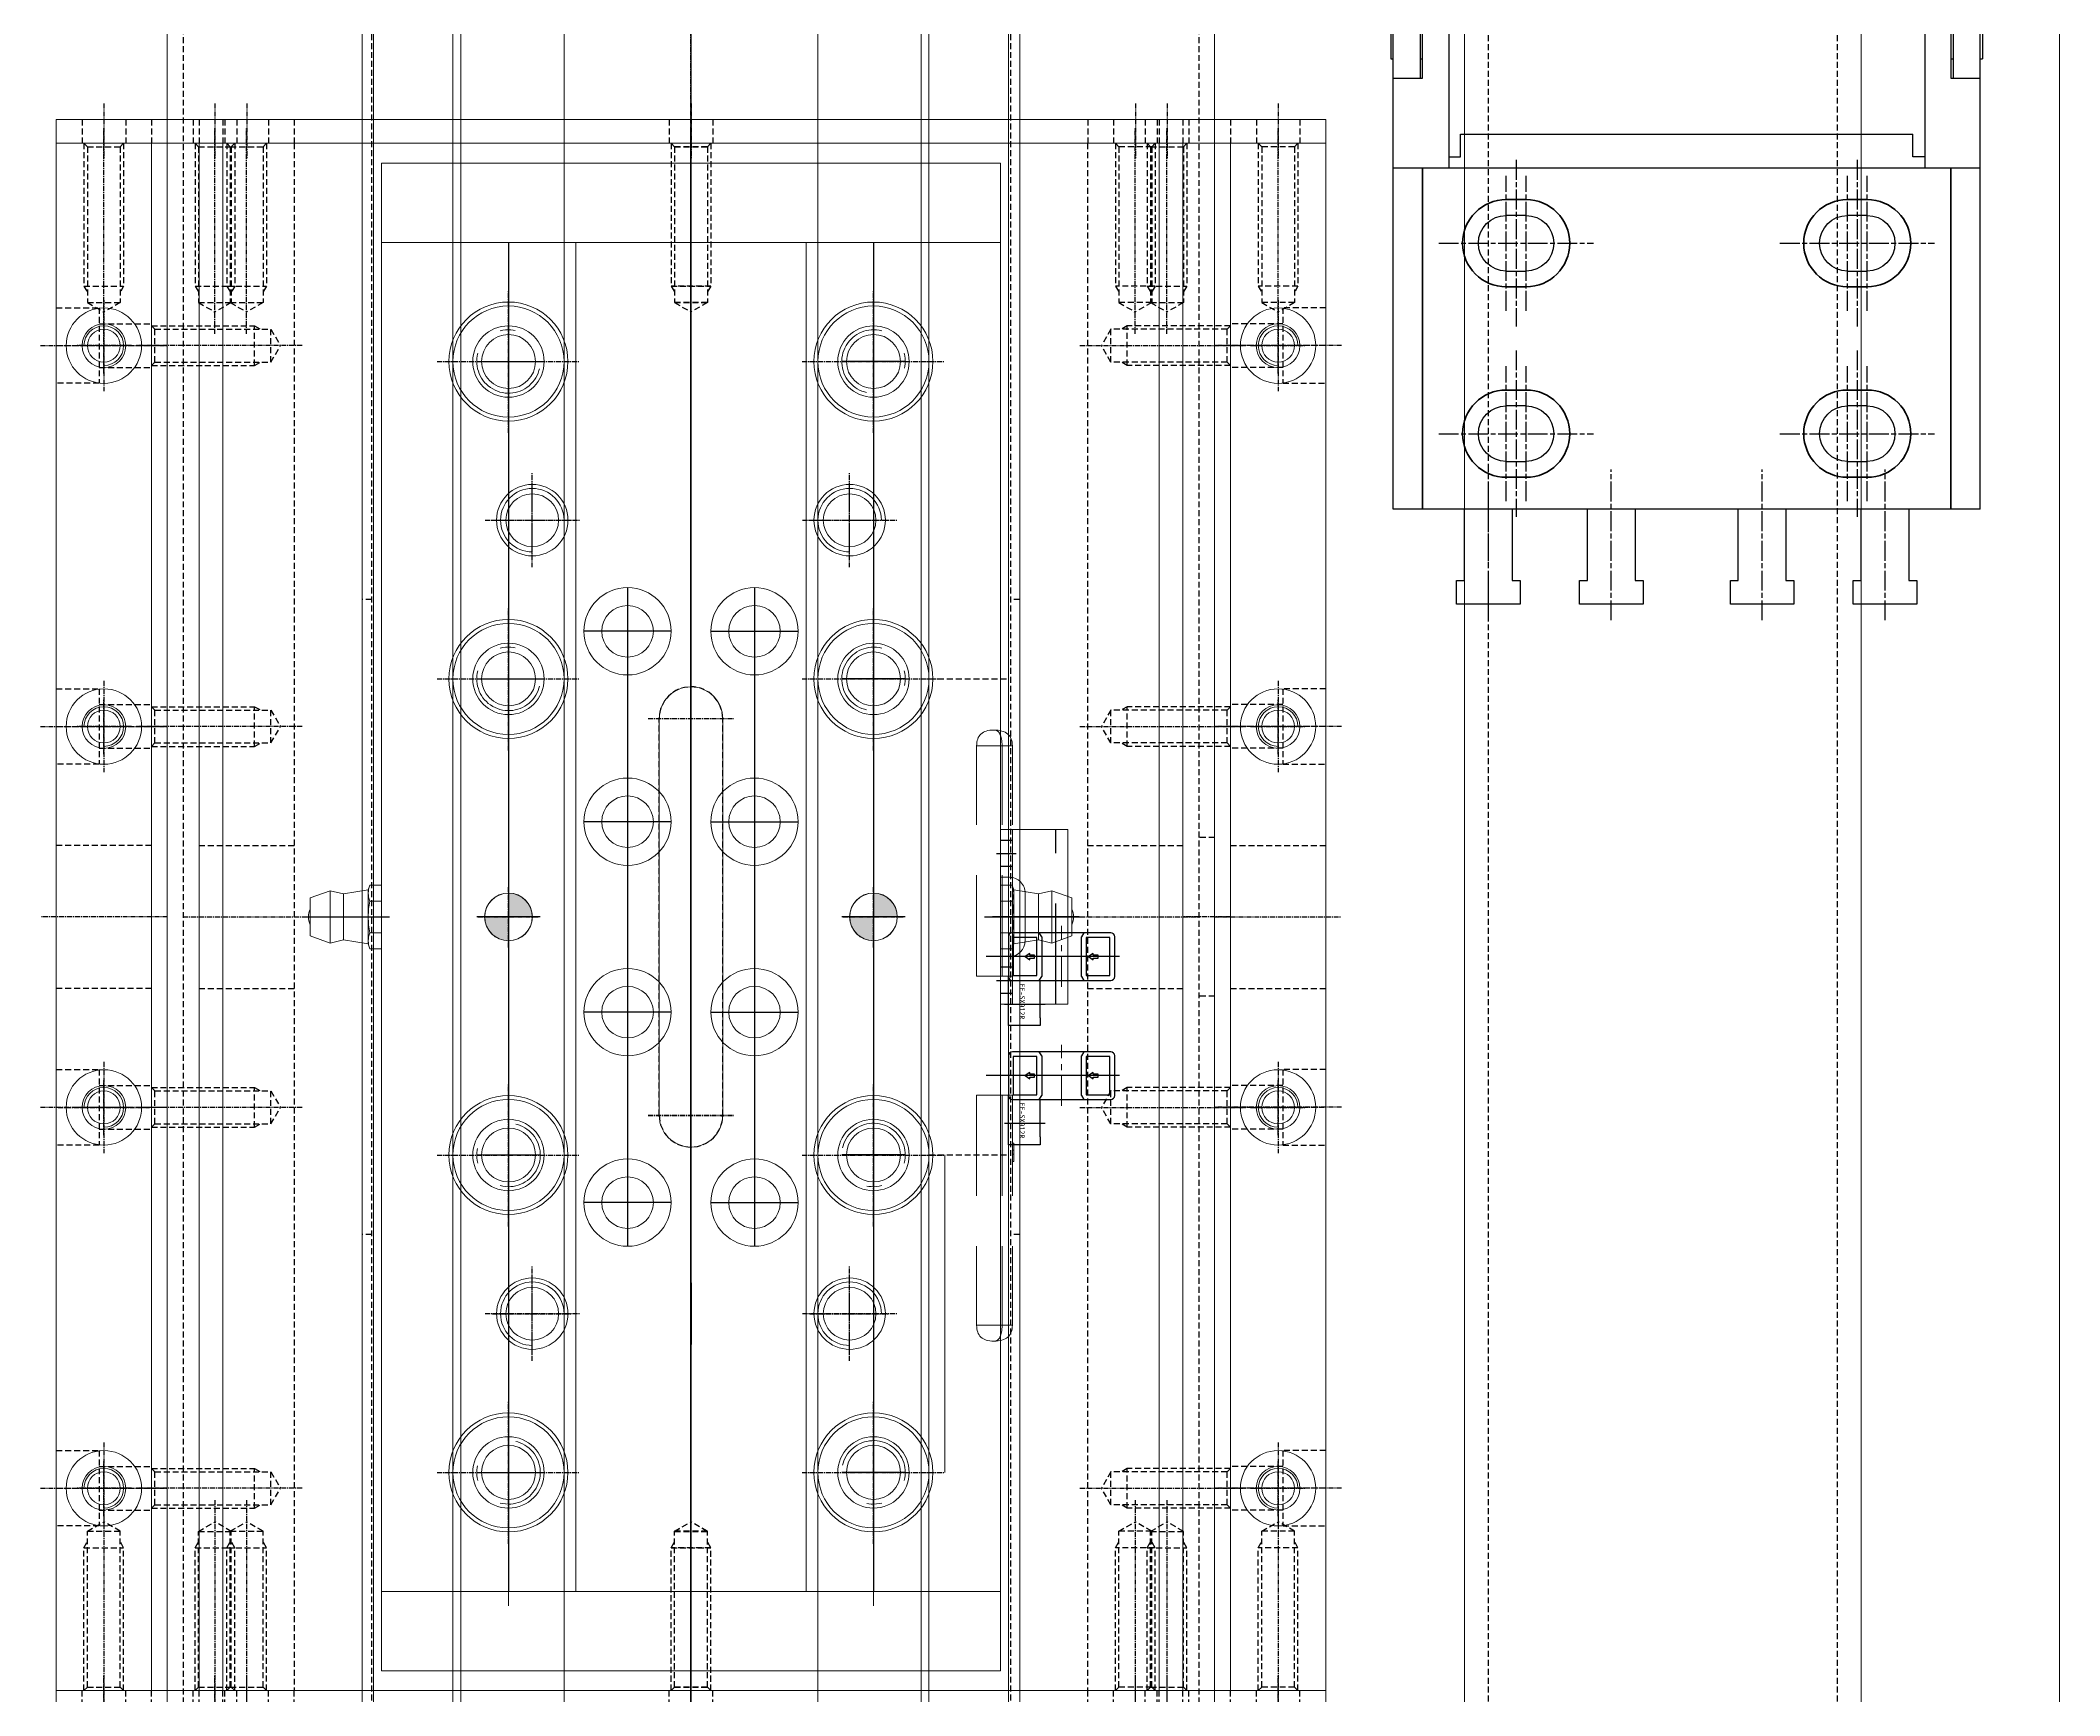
# Model space of a CAD drawing. Header units: millimetres. Extents: x -32759 to 129432, y 390 to 54305.
# Drawn here: x 18487.9 to 18742.4, y 24775 to 24983.6 of the extents above; entities that cross this region are included whole.
import ezdxf

# ---------------------------------------------------------------- set-up
doc = ezdxf.new("R2010")
doc.units = ezdxf.units.MM
for name, pattern in [('CENTER', [2, 1.25, -0.25, 0.25, -0.25]), ('CHAIN', [0.3543, 0.2362, -0.0295, 0.0591, -0.0295]), ('DASHED', [19.05, 12.7, -6.35]), ('HIDDEN', [0.375, 0.25, -0.125])]:
    doc.linetypes.add(name, pattern=pattern)
for name, color, linetype in [('01-CENTER', 1, 'CENTER'), ('1', 20, 'Continuous'), ('2', 2, 'DASHED'), ('CL', 1, 'CENTER'), ('HL', 2, 'HIDDEN')]:
    doc.layers.add(name, color=color, linetype=linetype)
for name, color, linetype, lineweight in [('1111111', 1, 'Continuous', 25), ('_BODY', 7, 'Continuous', 13), ('Z_OM_CENTER', 4, 'CENTER', 13), ('Z_OM_OUTLINE', 7, 'Continuous', 30)]:
    doc.layers.add(name, color=color, linetype=linetype, lineweight=lineweight)
doc.styles.add('STYLE1', font='')
doc.styles.get('STYLE1').set_extended_font_data('DotumChe')

# ---------------------------------------------------------------- blocks, each defined once
blk = doc.blocks.new('A$C3030005A')
for p, q in [((0, 74.3), (0, 72.55)), ((0, 74.3), (6.59, 74.3)), ((6.69, 74.3), (6.59, 74.3)), ((6.59, 72.55), (6.59, 74.3)), ((6.69, 74.3), (21.69, 74.3)), ((6.69, 70.9), (6.69, 74.3)), ((16.44, 74.6), (26.94, 74.6)), ((16.44, 74.6), (16.44, 74.3)), ((29.39, 74.3), (21.69, 74.3)), ((26.94, 74.6), (26.94, 74.3)), ((40.69, 74.3), (29.39, 74.3)), ((29.39, 74.3), (29.39, 70.6)), ((83.69, 74.3), (40.69, 74.3)), ((40.69, 74.3), (40.69, 0.3)), ((83.69, 0.3), (83.69, 74.3)), ((0, 2.05), (0, 72.55)), ((6.59, 72.55), (6.59, 65.8)), ((6.59, 70.9), (6.69, 70.9)), ((6.59, 70.6), (21.69, 70.6)), ((21.69, 70.9), (6.69, 70.9)), ((7.69, 70.6), (7.69, 70.9)), ((9.69, 70.6), (9.69, 70.9)), ((16.44, 70.9), (16.44, 70.6)), ((21.69, 70.9), (29.39, 70.9)), ((29.39, 70.6), (21.69, 70.6)), ((26.94, 70.9), (26.94, 70.6)), ((21.69, 67.3), (6.59, 67.3)), ((6.59, 66.3), (7.69, 66.3)), ((7.69, 66.3), (7.69, 67.3)), ((9.69, 7.3), (9.69, 67.3)), ((21.69, 67.3), (40.69, 67.3)), ((39.29, 67.3), (39.29, 65.8)), ((92.69, 66.3), (92.69, 65.3)), ((95.69, 66.3), (92.69, 66.3)), ((95.69, 58.3), (95.69, 66.3)), ((6.59, 65.8), (9.44, 65.8)), ((9.44, 65.8), (9.44, 8.8)), ((39.29, 65.8), (36.44, 65.8)), ((36.44, 65.8), (36.44, 8.8)), ((92.69, 65.3), (83.69, 65.3)), ((46.69, 57.55), (46.69, 60.05)), ((53.69, 60.05), (53.69, 57.55)), ((70.69, 57.55), (70.69, 60.05)), ((77.69, 60.05), (77.69, 57.55)), ((83.69, 59.3), (92.69, 59.3)), ((92.69, 59.3), (92.69, 58.3)), ((92.69, 58.3), (95.69, 58.3)), ((92.69, 49.8), (83.69, 49.8)), ((92.69, 50.8), (92.69, 49.8)), ((95.69, 50.8), (92.69, 50.8)), ((95.69, 42.8), (95.69, 50.8)), ((83.69, 43.8), (92.69, 43.8)), ((92.69, 43.8), (92.69, 42.8)), ((92.69, 42.8), (95.69, 42.8)), ((92.69, 30.8), (83.69, 30.8)), ((92.69, 31.8), (92.69, 30.8)), ((95.69, 31.8), (92.69, 31.8)), ((95.69, 23.8), (95.69, 31.8)), ((83.69, 24.8), (92.69, 24.8)), ((92.69, 24.8), (92.69, 23.8)), ((92.69, 23.8), (95.69, 23.8)), ((46.69, 14.55), (46.69, 17.05)), ((53.69, 17.05), (53.69, 14.55)), ((70.69, 14.55), (70.69, 17.05)), ((77.69, 17.05), (77.69, 14.55)), ((92.69, 15.3), (83.69, 15.3)), ((92.69, 16.3), (92.69, 15.3)), ((95.69, 16.3), (92.69, 16.3)), ((95.69, 8.3), (95.69, 16.3)), ((6.59, 8.8), (9.44, 8.8)), ((6.59, 2.05), (6.59, 8.8)), ((6.59, 8.3), (7.69, 8.3)), ((7.69, 8.3), (7.69, 7.3)), ((39.29, 8.8), (36.44, 8.8)), ((39.29, 7.3), (39.29, 8.8)), ((83.69, 9.3), (92.69, 9.3)), ((92.69, 9.3), (92.69, 8.3)), ((92.69, 8.3), (95.69, 8.3)), ((21.69, 7.3), (6.59, 7.3)), ((21.69, 7.3), (40.69, 7.3)), ((21.69, 4), (6.59, 4)), ((6.59, 3.7), (6.69, 3.7)), ((6.69, 3.7), (6.69, 0.3)), ((21.69, 3.7), (6.69, 3.7)), ((7.69, 4), (7.69, 3.7)), ((9.69, 3.7), (9.69, 4)), ((16.44, 4), (16.44, 3.7)), ((21.69, 4), (29.39, 4)), ((21.69, 3.7), (29.39, 3.7)), ((26.94, 4), (26.94, 3.7)), ((29.39, 4), (29.39, 0.3)), ((0, 2.05), (0, 0.3)), ((0, 0.3), (6.59, 0.3)), ((6.59, 2.05), (6.59, 0.3)), ((6.69, 0.3), (6.59, 0.3)), ((6.69, 0.3), (21.69, 0.3)), ((16.44, 0.3), (16.44, 0)), ((29.39, 0.3), (21.69, 0.3)), ((26.94, 0.3), (26.94, 0)), ((40.69, 0.3), (29.39, 0.3)), ((83.69, 0.3), (40.69, 0.3)), ((16.44, 0), (26.94, 0))]:
    blk.add_line(p, q)
at = {"lineweight": 50}
for p, q in [((40.69, 70.6), (83.69, 70.6)), ((44.69, 60.05), (44.69, 57.55)), ((55.69, 57.55), (55.69, 60.05)), ((68.69, 60.05), (68.69, 57.55)), ((79.69, 57.55), (79.69, 60.05)), ((44.69, 17.05), (44.69, 14.55)), ((55.69, 14.55), (55.69, 17.05)), ((68.69, 17.05), (68.69, 14.55)), ((79.69, 14.55), (79.69, 17.05)), ((40.69, 4), (83.69, 4))]:
    blk.add_line(p, q, dxfattribs=at)
for centre, start, end in [((50.19, 60.05), 0, 180), ((74.19, 60.05), 0, 180), ((50.19, 57.55), 180, 0), ((74.19, 57.55), 180, 0), ((50.19, 17.05), 0, 180), ((74.19, 17.05), 0, 180), ((50.19, 14.55), 180, 0), ((74.19, 14.55), 180, 0)]:
    blk.add_arc(centre, 5.5, start, end, dxfattribs=at)
for centre, start, end in [((50.19, 60.05), 0, 180), ((74.19, 60.05), 0, 180), ((50.19, 57.55), 180, 0), ((74.19, 57.55), 180, 0), ((50.19, 17.05), 0, 180), ((74.19, 17.05), 0, 180), ((50.19, 14.55), 180, 0), ((74.19, 14.55), 180, 0)]:
    blk.add_arc(centre, 3.5, start, end)
at = {"layer": '01-CENTER', "linetype": 'CHAIN', "ltscale": 10.556371}
for p, q in [((50.19, 68.55), (50.19, 49.05)), ((74.19, 68.55), (74.19, 49.05)), ((97.69, 62.3), (78.69, 62.3)), ((39.69, 58.8), (60.69, 58.8)), ((58.69, 60.05), (41.69, 60.05)), ((63.69, 58.8), (84.69, 58.8)), ((82.69, 60.05), (65.69, 60.05)), ((58.69, 57.55), (41.69, 57.55)), ((82.69, 57.55), (65.69, 57.55)), ((97.69, 46.8), (78.69, 46.8)), ((50.19, 25.55), (50.19, 6.05)), ((74.19, 25.55), (74.19, 6.05)), ((97.69, 27.8), (78.69, 27.8)), ((39.69, 15.8), (60.69, 15.8)), ((58.69, 17.05), (41.69, 17.05)), ((63.69, 15.8), (84.69, 15.8)), ((82.69, 17.05), (65.69, 17.05)), ((58.69, 14.55), (41.69, 14.55)), ((82.69, 14.55), (65.69, 14.55)), ((97.69, 12.3), (78.69, 12.3))]:
    blk.add_line(p, q, dxfattribs=at)
blk = doc.blocks.new('98re4t')
at = {"layer": '1111111', "ltscale": 0.5, "xscale": -1}
blk.add_blockref('A$C3030005A', (315126.86, 11013.89), dxfattribs=at)
blk = doc.blocks.new('A$C00E26E22')
for p, q in [((-10, 0), (-10, 78)), ((-10, 78), (0, 78)), ((180, 78), (170, 78)), ((180, 0), (180, 78)), ((0, 0), (-10, 0)), ((170, 0), (180, 0))]:
    blk.add_line(p, q)
at = {"color": 0, "linetype": 'Continuous', "lineweight": 15}
for p, q in [((170, 78), (0, 78)), ((0, 78), (0, 77)), ((170, 78), (0, 78)), ((0, 77), (0, 54.5)), ((170, 78), (170, 77)), ((170, 77), (170, 54.5)), ((0, 54.5), (0, 53.5)), ((0, 24.5), (0, 53.5)), ((170, 53.5), (0, 53.5)), ((170, 54.5), (170, 53.5)), ((170, 24.5), (170, 53.5)), ((170, 24.5), (0, 24.5)), ((0, 24.5), (0, 23.5)), ((0, 23.5), (0, 1)), ((170, 24.5), (170, 23.5)), ((170, 23.5), (170, 1)), ((0, 1), (0, 0)), ((170, 0), (0, 0)), ((0, 0), (0, 0)), ((170, 1), (170, 0)), ((170, 0), (170, 0)), ((170, 0), (0, 0))]:
    blk.add_line(p, q, dxfattribs=at)
at = {"color": 0, "linetype": 'HIDDEN', "lineweight": 0}
for p, q in [((83.5, 78), (83.5, 78)), ((86.5, 78), (86.5, 78)), ((18.4, 62), (18.4, 62)), ((51.6, 62), (51.6, 62)), ((58.4, 62), (58.4, 62)), ((111.6, 62), (111.6, 62)), ((118.4, 62), (118.4, 62)), ((151.6, 62), (151.6, 62)), ((18.4, 16), (18.4, 16)), ((51.6, 16), (51.6, 16)), ((58.4, 16), (58.4, 16)), ((82, 16), (82, 16)), ((88, 16), (88, 16)), ((111.6, 16), (111.6, 16)), ((118.4, 16), (118.4, 16)), ((151.6, 16), (151.6, 16))]:
    blk.add_line(p, q, dxfattribs=at)
at = {"color": 0, "ltscale": 5}
for p, q in [((171.8, 62), (156.68, 62)), ((171.8, 16), (156.68, 16))]:
    blk.add_line(p, q, dxfattribs=at)
at = {"color": 7, "linetype": 'HIDDEN', "lineweight": 0}
for p, q in [((45.7, 47), (45.7, 47)), ((52.3, 47), (52.3, 47)), ((54.5, 47), (54.5, 47)), ((83.5, 39), (83.5, 39)), ((86.5, 39), (86.5, 39)), ((43.5, 31), (43.5, 31)), ((45.7, 31), (45.7, 31)), ((52.3, 31), (52.3, 31)), ((54.5, 31), (54.5, 31))]:
    blk.add_line(p, q, dxfattribs=at)
at = {"color": 0}
blk.add_line((115, 12), (115, 20), dxfattribs=at)
at = {"color": 0, "linetype": 'Continuous', "lineweight": 0, "flags": 128}
blk.add_lwpolyline([(88, 78), (87.77, 78), (87.12, 78), (86.15, 78), (85, 78), (83.85, 78), (82.88, 78), (82.23, 78), (82, 78), (82.23, 78), (82.88, 78), (83.85, 78), (85, 78), (86.15, 78), (87.12, 78), (87.77, 78), (88, 78)], dxfattribs=at)
at = {"color": 0, "linetype": 'HIDDEN', "lineweight": 0, "flags": 128}
for points in [[(85, 78), (85.58, 78), (86.12, 78), (86.61, 78), (87.01, 78), (87.3, 78), (87.46, 78), (87.5, 78), (87.39, 78), (87.17, 78), (86.82, 78), (86.37, 78), (85.86, 78), (85.29, 78), (84.71, 78), (84.14, 78), (83.63, 78), (83.18, 78), (82.83, 78), (82.61, 78), (82.5, 78), (82.54, 78), (82.7, 78), (82.99, 78), (83.39, 78), (83.88, 78), (84.42, 78), (85, 78)], [(85, 78), (84.74, 78), (84.49, 78), (84.25, 78), (84.04, 78), (83.85, 78), (83.7, 78), (83.59, 78), (83.52, 78), (83.5, 78), (83.52, 78), (83.59, 78), (83.7, 78), (83.85, 78), (84.04, 78), (84.25, 78), (84.49, 78), (84.74, 78), (85, 78), (85.26, 78), (85.51, 78), (85.75, 78), (85.96, 78), (86.15, 78), (86.3, 78), (86.41, 78), (86.48, 78), (86.5, 78), (86.48, 78), (86.41, 78), (86.3, 78), (86.15, 78), (85.96, 78), (85.75, 78), (85.51, 78), (85.26, 78), (85, 78)], [(85, 78), (85.44, 78), (85.84, 78), (86.17, 78), (86.4, 78), (86.5, 78), (86.46, 78), (86.3, 78), (86.02, 78), (85.65, 78), (85.22, 78), (84.78, 78), (84.35, 78), (83.98, 78), (83.7, 78), (83.54, 78), (83.5, 78), (83.6, 78), (83.83, 78), (84.16, 78), (84.56, 78), (85, 78)]]:
    blk.add_lwpolyline(points, dxfattribs=at)
at = {"color": 0, "linetype": 'Continuous', "lineweight": 15}
for centre, radius in [((15, 62), 3.4), ((55, 62), 3.4), ((85, 62), 3), ((115, 62), 3.4), ((155, 62), 3.4), ((15, 16), 3.4), ((55, 16), 3.4), ((85, 16), 3), ((115, 16), 3.4), ((155, 16), 3.4)]:
    blk.add_circle(centre, radius, dxfattribs=at)
at = {"color": 7, "linetype": 'Continuous', "lineweight": 15}
for centre in [(49, 47), (73, 47), (97, 47), (121, 47), (49, 31), (73, 31), (97, 31), (121, 31)]:
    blk.add_circle(centre, 5.5, dxfattribs=at)
for centre in [(49, 47), (73, 47), (97, 47), (121, 47), (49, 31), (73, 31), (97, 31), (121, 31)]:
    blk.add_circle(centre, 3.25)
for centre, start, end in [((49, 47), 180, 0), ((73, 47), 180, 0), ((97, 47), 180, 0), ((121, 47), 180, 0), ((49, 31), 0, 180), ((73, 31), 0, 180), ((97, 31), 0, 180), ((121, 31), 0, 180)]:
    blk.add_arc(centre, 5.5, start, end, dxfattribs=at)
at = {"layer": '1', "color": 2}
for p, q in [((15, 66), (15, 58)), ((55, 66), (55, 58)), ((85, 66), (85, 58)), ((115, 66), (115, 58)), ((155, 66), (155, 58)), ((0, 62), (170, 62)), ((15, 12), (15, 20)), ((55, 12), (55, 20)), ((85, 20), (85, 12)), ((155, 12), (155, 20)), ((0, 16), (170, 16))]:
    blk.add_line(p, q, dxfattribs=at)
at = {"layer": '1'}
for p, q in [((49, 41.5), (49, 52.5)), ((73, 41.5), (73, 52.5)), ((97, 41.5), (97, 52.5)), ((121, 41.5), (121, 52.5)), ((43.5, 47), (126.5, 47)), ((49, 36.5), (49, 25.5)), ((73, 36.5), (73, 25.5)), ((97, 36.5), (97, 25.5)), ((121, 36.5), (121, 25.5)), ((43.5, 31), (126.5, 31))]:
    blk.add_line(p, q, dxfattribs=at)
at = {"layer": '2', "color": 4, "lineweight": 0}
for centre, start, end in [((15, 62), 165, 105), ((55, 62), 165, 105), ((115, 62), 75, 15), ((155, 62), 75, 15), ((15, 16), 255, 195), ((55, 16), 255, 195), ((115, 16), 345, 285), ((155, 16), 345, 285)]:
    blk.add_arc(centre, 4, start, end, dxfattribs=at)
blk = doc.blocks.new('A$C723C1604')
at = {"color": 7, "linetype": 'Continuous', "lineweight": 15}
for p, q in [((0, 8.43), (0, 9.93)), ((0, 9.93), (2, 9.93)), ((0, 8.43), (0.6, 8.23)), ((0.6, 8.23), (1.1, 5.13)), ((7.4, 8.23), (0.6, 8.23)), ((2, 8.43), (2, 9.93)), ((2, 9.93), (6, 9.93)), ((6, 8.43), (6, 9.93)), ((6, 9.93), (8, 9.93)), ((6.9, 5.13), (7.4, 8.23)), ((7.4, 8.23), (8, 8.43)), ((8, 8.43), (8, 9.93)), ((1.1, 5.13), (0.7, 3.43)), ((6.9, 5.13), (1.1, 5.13)), ((7.3, 3.43), (6.9, 5.13)), ((0.7, 3.43), (1.61, 0.93)), ((7.3, 3.43), (0.7, 3.43)), ((6.39, 0.93), (7.3, 3.43)), ((6.39, 0.93), (1.61, 0.93)), ((3, 0.93), (3, 0.92)), ((5, 0.92), (3, 0.92)), ((5, 0.92), (5, 0.93))]:
    blk.add_line(p, q, dxfattribs=at)
blk.add_arc((4, 3.32), 2.6, 247.3801, 292.6199, dxfattribs=at)
for points in [[(0, 8.43), (0.33, 8.32), (1, 8.18), (1.67, 8.32), (2, 8.43)], [(6, 8.43), (6.33, 8.32), (7, 8.18), (7.67, 8.32), (8, 8.43)]]:
    blk.add_open_spline(points, degree=3, dxfattribs=at)
blk.add_open_spline([(6, 8.43), (5.67, 8.37), (5.33, 8.33), (4.66, 8.27), (4.33, 8.25), (3.33, 8.25), (2.66, 8.32), (2, 8.43)], degree=3, knots=[0, 0, 0, 0, 0.25, 0.25, 0.5, 0.5, 1, 1, 1, 1], dxfattribs=at)
at = {"layer": '1'}
blk.add_line((4, 0), (4, 10.93), dxfattribs=at)
blk = doc.blocks.new('A$C363838E8')
at = {"layer": '2', "lineweight": 15}
for p, q in [((0, 4.7), (29, 4.7)), ((0, 4.7), (0, 1.5)), ((29, 4.7), (29, 1.5)), ((0, 1.5), (29, 1.5)), ((0, 1.5), (0, 0.2)), ((0, 0.2), (29, 0.2)), ((6.05, 0), (6.05, 0.2)), ((6.05, 0), (6.95, 0)), ((6.95, 0), (6.95, 0.2)), ((6.95, 0), (7.45, 0)), ((7.45, 0), (7.45, 0.2)), ((7.45, 0), (8.35, 0)), ((8.35, 0.2), (8.35, 0)), ((29, 1.5), (29, 0.2))]:
    blk.add_line(p, q, dxfattribs=at)
for points in [[(29, 4.7), (30.33, 4.7), (31, 3.98), (31, 2.54)], [(29, 1.5), (30.33, 1.5), (31, 1.85), (31, 2.54)], [(29, 0.2), (30.33, 0.2), (31, 0.98), (31, 2.54)]]:
    blk.add_open_spline(points, degree=3, dxfattribs=at)
blk = doc.blocks.new('EE-SX912R-U')
at = {"layer": '1', "color": 2, "ltscale": 3}
blk.add_line((14, 0), (-2.78, 0), dxfattribs=at)
at = {"layer": '1', "color": 2}
blk.add_line((-0.48, -6), (4.62, -6), dxfattribs=at)
at = {"layer": 'Z_OM_CENTER', "color": 2, "ltscale": 3}
blk.add_line((6.7, -3.8), (6.7, 3.9), dxfattribs=at)
at = {"layer": 'Z_OM_OUTLINE', "color": 2}
for p, q in [((12.9, 3), (0.5, 3)), ((4.2, 2.5), (3.9, 3)), ((9.5, 3), (9.2, 2.5)), ((0, 2.5), (0, -2.5)), ((0.6, 2.4), (0.6, -2.4)), ((3.6, 2.4), (0.6, 2.4)), ((2.7, 0.4), (2.1, 0)), ((2.1, 0), (2.7, -0.4)), ((2.7, 0.2), (2.7, 0.4)), ((3.3, 0.2), (2.7, 0.2)), ((3.3, -0.2), (3.3, 0.2)), ((3.6, -2.4), (3.6, 2.4)), ((4.2, 2.5), (4.2, -2.5)), ((9.2, -2.5), (9.2, 2.5)), ((9.8, 2.4), (9.8, -2.4)), ((12.8, 2.4), (9.8, 2.4)), ((10.7, 0.4), (10.1, 0)), ((10.1, 0), (10.7, -0.4)), ((10.7, 0.2), (10.7, 0.4)), ((11.3, 0.2), (10.7, 0.2)), ((11.3, -0.2), (11.3, 0.2)), ((12.8, -2.4), (12.8, 2.4)), ((13.4, -2.5), (13.4, 2.5)), ((0, -7.7), (0, -2.5)), ((0.6, -2.4), (3.6, -2.4)), ((2.7, -0.4), (2.7, -0.2)), ((2.7, -0.2), (3.3, -0.2)), ((3.9, -3), (4.2, -2.5)), ((9.2, -2.5), (9.5, -3)), ((9.8, -2.4), (12.8, -2.4)), ((10.7, -0.2), (11.3, -0.2)), ((10.7, -0.4), (10.7, -0.2)), ((0.5, -3), (12.9, -3)), ((4, -7.7), (4, -3)), ((0, -8.7), (0, -7.7)), ((4, -8.7), (0, -8.7)), ((4, -7.7), (4, -8.7))]:
    blk.add_line(p, q, dxfattribs=at)
for centre, start, end in [((0.5, 2.5), 90, 180), ((12.9, 2.5), 0, 90), ((0.5, -2.5), 180, 270), ((12.9, -2.5), 270, 0)]:
    blk.add_arc(centre, 0.5, start, end, dxfattribs=at)
at = {"color": 2, "style": 'STYLE1'}
blk.add_text('EE-SX912R', height=0.64, rotation=270, dxfattribs=at).set_placement((1.42, -3.4))
blk = doc.blocks.new('A$C4E767F57')
for p, q in [((6, 10.57), (0, 10.57)), ((0, 10.57), (0, 2.07)), ((6, 10.57), (6, 9.45)), ((22, 10.57), (16, 10.57)), ((16, 10.57), (16, 9.45)), ((22, 2.07), (22, 10.57)), ((6, 9.07), (0, 9.07)), ((22, 9.07), (16, 9.07)), ((8, 7.45), (11, 7.45)), ((14, 7.45), (11, 7.45)), ((0, 2.07), (22, 2.07))]:
    blk.add_line(p, q)
for centre, start, end in [((8, 9.45), 180, 270), ((14, 9.45), 270, 0)]:
    blk.add_arc(centre, 2, start, end)
at = {"layer": '1'}
for p, q in [((3, 11.07), (3, 8.57)), ((11, 12.57), (11, 0)), ((19, 11.07), (19, 8.57))]:
    blk.add_line(p, q, dxfattribs=at)
at = {"layer": '2'}
for p, q in [((1.35, 9.07), (1.35, 10.57)), ((4.65, 9.07), (4.65, 10.57)), ((17.35, 9.07), (17.35, 10.57)), ((20.65, 9.07), (20.65, 10.57)), ((0, 3.57), (22, 3.57))]:
    blk.add_line(p, q, dxfattribs=at)
blk = doc.blocks.new('rtyur')
at = {"layer": '1', "ltscale": 3}
blk.add_line((307721.63, 37691.38), (307713.85, 37691.38), dxfattribs=at)
for name, p, rotation in [('A$C723C1604', (307771.74, 37740.31), 180), ('A$C00E26E22', (307852.74, 37730.38), 180), ('A$C4E767F57', (307756.74, 37641.81), 7.241234490000002e-07)]:
    blk.add_blockref(name, p, dxfattribs=dict(rotation=rotation))
at = {"xscale": -1}
blk.add_blockref('A$C363838E8', (307745.29, 37650.68), dxfattribs=at)
at = {"extrusion": (0, 0, -1), "xscale": -1, "zscale": -1, "rotation": 89.99999927566809}
for p in [(-307747.74, 37651.38), (-307762.74, 37651.38)]:
    blk.add_blockref('EE-SX912R-U', p, dxfattribs=at)
at = {"extrusion": (0, 0, -1), "xscale": -1, "zscale": -1}
blk.add_blockref('A$C363838E8', (-307760.29, 37650.68), dxfattribs=at)
at = {"extrusion": (0, 0, -1), "zscale": -1}
blk.add_blockref('A$C723C1604', (-307771.74, 37642.46), dxfattribs=at)
blk = doc.blocks.new('r6uet')
at = {"ltscale": 0.5}
for radius in [7, 4.5]:
    blk.add_circle((310590.9, 12135.44), radius, dxfattribs=at)
at = {"layer": 'CL', "ltscale": 0.5}
for p, q in [((310590.9, 12143.44), (310590.9, 12127.44)), ((310598.9, 12135.44), (310582.9, 12135.44))]:
    blk.add_line(p, q, dxfattribs=at)
blk = doc.blocks.new('tue5')
at = {"ltscale": 0.5}
h = blk.add_hatch(color=256, dxfattribs=at)
h.paths.add_polyline_path([(311069.7, 12426.58, 0.414214), (311066.7, 12423.58), (311069.7, 12423.58)])
h.paths.add_polyline_path([(311072.7, 12423.58), (311069.7, 12423.58), (311069.7, 12420.58, 0.414214)])
blk.add_circle((311069.7, 12423.58), 3, dxfattribs=at)
at = {"layer": 'CL', "ltscale": 0.5}
for p, q in [((311069.7, 12427.45), (311069.7, 12419.71)), ((311065.83, 12423.58), (311073.57, 12423.58))]:
    blk.add_line(p, q, dxfattribs=at)
blk = doc.blocks.new('57y4')
at = {"layer": 'CL', "ltscale": 0.5}
blk.add_line((310238.95, 12374.2), (310212.95, 12374.2), dxfattribs=at)
at = {"layer": 'HL', "ltscale": 3}
for p, q in [((310214.95, 12376.7), (310215.38, 12376.27)), ((310214.95, 12376.7), (310232.95, 12376.7)), ((310232.95, 12376.7), (310232.95, 12371.7)), ((310232.95, 12376.7), (310233.7, 12376.27)), ((310215.38, 12376.27), (310215.38, 12372.13)), ((310215.38, 12376.27), (310235.02, 12376.27)), ((310235.02, 12376.27), (310235.02, 12372.13)), ((310235.02, 12376.27), (310236.21, 12374.2)), ((310235.02, 12372.13), (310236.21, 12374.2)), ((310214.95, 12371.7), (310215.38, 12372.13)), ((310214.95, 12371.7), (310232.95, 12371.7)), ((310215.38, 12372.13), (310235.02, 12372.13)), ((310232.95, 12371.7), (310233.7, 12372.13))]:
    blk.add_line(p, q, dxfattribs=at)
blk = doc.blocks.new('6yue5')
at = {"layer": 'CL', "ltscale": 0.5}
blk.add_line((310232.5, 12344.69), (310211.5, 12344.69), dxfattribs=at)
at = {"layer": 'HL', "ltscale": 3}
for p, q in [((310213.5, 12347.19), (310213.93, 12346.76)), ((310213.5, 12347.19), (310226.5, 12347.19)), ((310213.93, 12346.76), (310213.93, 12342.62)), ((310213.93, 12346.76), (310228.57, 12346.76)), ((310226.5, 12347.19), (310226.5, 12342.19)), ((310226.5, 12347.19), (310227.25, 12346.76)), ((310228.57, 12346.76), (310228.57, 12342.62)), ((310228.57, 12346.76), (310229.76, 12344.69)), ((310228.57, 12342.62), (310229.76, 12344.69)), ((310213.5, 12342.19), (310213.93, 12342.62)), ((310213.5, 12342.19), (310226.5, 12342.19)), ((310213.93, 12342.62), (310228.57, 12342.62)), ((310226.5, 12342.19), (310227.25, 12342.62))]:
    blk.add_line(p, q, dxfattribs=at)
blk = doc.blocks.new('6urety')
at = {"layer": 'CL', "ltscale": 0.5}
blk.add_line((312165.02, 12512.56), (312149.02, 12512.56), dxfattribs=at)
at = {"layer": 'HL', "ltscale": 3}
for p, q in [((312163.02, 12521.56), (312151.02, 12521.56)), ((312163.02, 12503.56), (312151.02, 12503.56))]:
    blk.add_line(p, q, dxfattribs=at)
blk = doc.blocks.new('i87yti')
at = {"ltscale": 0.5}
for p, q in [((312108.41, 12709.34), (311913.41, 12709.34)), ((311913.41, 12709.34), (311913.41, 12573.34)), ((312108.41, 12709.34), (312108.41, 12573.34)), ((312108.41, 12703.34), (311913.41, 12703.34)), ((312108.41, 12700.34), (311913.41, 12700.34)), ((312108.41, 12582.34), (311913.41, 12582.34)), ((312108.41, 12579.34), (311913.41, 12579.34)), ((312108.41, 12573.34), (311913.41, 12573.34))]:
    blk.add_line(p, q, dxfattribs=at)
at = {"layer": 'CL', "ltscale": 0.5}
blk.add_line((311911.41, 12641.34), (312110.41, 12641.34), dxfattribs=at)
at = {"layer": 'HL', "ltscale": 3}
for p, q in [((312108.41, 12691.34), (311913.41, 12691.34)), ((312108.41, 12591.34), (311913.41, 12591.34))]:
    blk.add_line(p, q, dxfattribs=at)
at = {"xscale": -1}
for name, p, rotation in [('6yue5', (324283.6, 322922.84), 90), ('6yue5', (324331.6, 322922.84), 90), ('6yue5', (324379.6, 322922.84), 90), ('6yue5', (324427.6, 322922.84), 90), ('57y4', (1698.47, 25015.54), 180), ('57y4', (1698.47, 24959.54), 180)]:
    blk.add_blockref(name, p, dxfattribs=dict(at, rotation=rotation))
for name, p, rotation in [('6urety', (324523.47, -299459.68), 90), ('57y4', (622323.36, 25015.54), 180), ('6urety', (324523.47, -299571.68), 90), ('6yue5', (324283.6, -297640.16), 90), ('6yue5', (324331.6, -297640.16), 90), ('6yue5', (324379.6, -297640.16), 90), ('6yue5', (324427.6, -297640.16), 90), ('57y4', (622323.36, 24959.54), 180)]:
    blk.add_blockref(name, p, dxfattribs=dict(rotation=rotation))
for name, p in [('57y4', (1698.47, 323.14)), ('r6uet', (1350.01, 528.9)), ('r6uet', (1390.01, 528.9)), ('r6uet', (1450.01, 528.9)), ('r6uet', (1490.01, 528.9)), ('tue5', (941.22, 240.76)), ('r6uet', (1350.01, 482.9)), ('r6uet', (1390.01, 482.9)), ('r6uet', (1450.01, 482.9)), ('r6uet', (1490.01, 482.9)), ('tue5', (941.22, 194.76))]:
    blk.add_blockref(name, p)
blk.add_blockref('57y4', (622323.36, 323.14), dxfattribs=at)
blk = doc.blocks.new('rturet')
at = {"ltscale": 0.5}
blk.add_circle((310208.5, 12344.69), 2.07, dxfattribs=at)
at = {"color": 1, "ltscale": 0.5}
blk.add_arc((310208.5, 12344.69), 2.5, 270, 180, dxfattribs=at)
at = {"layer": 'CL', "ltscale": 0.5}
for p, q in [((310208.5, 12348.19), (310208.5, 12341.19)), ((310205, 12344.69), (310212, 12344.69))]:
    blk.add_line(p, q, dxfattribs=at)
blk = doc.blocks.new('tuirt')
at = {"layer": 'CL', "ltscale": 0.5}
blk.add_line((310550.86, 12134.26), (310550.86, 12118.26), dxfattribs=at)
at = {"layer": 'HL', "ltscale": 3}
for p, q in [((310546.11, 12126.86), (310546.11, 12132.26)), ((310555.61, 12132.26), (310555.61, 12126.86)), ((310555.61, 12126.86), (310546.11, 12126.86)), ((310548.11, 12126.86), (310548.11, 12120.26)), ((310553.61, 12126.86), (310553.61, 12120.26))]:
    blk.add_line(p, q, dxfattribs=at)
blk = doc.blocks.new('7yirtywe')
at = {"ltscale": 0.5}
for p, q in [((311913.41, 12384.47), (311913.41, 12372.47)), ((312108.41, 12384.47), (311913.41, 12384.47)), ((312108.41, 12384.47), (312108.41, 12372.47)), ((312108.41, 12372.47), (311913.41, 12372.47))]:
    blk.add_line(p, q, dxfattribs=at)
at = {"extrusion": (0, 0, -1), "zscale": -1, "rotation": 180}
for p in [(-1388.06, 24504.74), (-1436.06, 24504.74), (-1484.06, 24504.74), (-1532.06, 24504.74)]:
    blk.add_blockref('tuirt', p, dxfattribs=at)
for name, p, rotation in [('6urety', (324523.47, -299778.55), 90), ('57y4', (622323.36, 24752.67), 180)]:
    blk.add_blockref(name, p, dxfattribs=dict(rotation=rotation))
for p in [(1730.41, 33.78), (1778.41, 33.78), (1826.41, 33.78), (1874.41, 33.78)]:
    blk.add_blockref('rturet', p)
at = {"xscale": -1, "rotation": 180}
blk.add_blockref('57y4', (1698.47, 24752.67), dxfattribs=at)
blk = doc.blocks.new('678re')
at = {"layer": 'CL', "ltscale": 0.5}
blk.add_line((311628.29, 12576.74), (311628.29, 12583.74), dxfattribs=at)
at = {"layer": 'HL', "ltscale": 3}
for p, q in [((311625.54, 12578.74), (311625.54, 12581.74)), ((311631.04, 12578.74), (311631.04, 12581.74))]:
    blk.add_line(p, q, dxfattribs=at)
blk = doc.blocks.new('7t6rtyr')
at = {"ltscale": 0.5}
for p, q in [((312390.75, 12578.74), (312390.75, 12581.74)), ((312390.75, 12581.74), (312550.75, 12581.74)), ((312550.75, 12578.74), (312550.75, 12581.74)), ((312390.75, 12578.74), (312550.75, 12578.74))]:
    blk.add_line(p, q, dxfattribs=at)
at = {"layer": 'HL', "ltscale": 3}
for p, q in [((312402.75, 12578.74), (312402.75, 12581.74)), ((312408.75, 12578.74), (312408.75, 12581.74)), ((312411.75, 12578.74), (312411.75, 12581.74)), ((312420.75, 12578.74), (312420.75, 12581.74)), ((312520.75, 12578.74), (312520.75, 12581.74)), ((312529.75, 12578.74), (312529.75, 12581.74)), ((312532.75, 12578.74), (312532.75, 12581.74)), ((312538.75, 12578.74), (312538.75, 12581.74))]:
    blk.add_line(p, q, dxfattribs=at)
for p in [(768.46, 0), (782.46, 0), (786.46, 0), (842.46, 0), (898.46, 0), (902.46, 0), (916.46, 0)]:
    blk.add_blockref('678re', p)
blk = doc.blocks.new('5784')
at = {"ltscale": 0.5}
blk.add_circle((311580.47, 12408.19), 7.5, dxfattribs=at)
at = {"layer": 'CL', "ltscale": 0.5}
for p, q in [((311580.47, 12417.18), (311580.47, 12399.19)), ((311571.47, 12408.19), (311589.47, 12408.19))]:
    blk.add_line(p, q, dxfattribs=at)
blk = doc.blocks.new('678e')
at = {"ltscale": 0.5}
for radius in [4.75, 2.75]:
    blk.add_circle((310550.86, 12141.76), radius, dxfattribs=at)
at = {"layer": 'CL', "ltscale": 0.5}
for p, q in [((310550.86, 12147.51), (310550.86, 12136.01)), ((310556.61, 12141.76), (310545.11, 12141.76))]:
    blk.add_line(p, q, dxfattribs=at)
blk = doc.blocks.new('uyss')
at = {"ltscale": 0.5}
blk.add_circle((312979.48, 24807.3), 3.32, dxfattribs=at)
at = {"color": 1, "ltscale": 0.5}
blk.add_arc((312979.48, 24807.3), 4, 270, 180, dxfattribs=at)
at = {"layer": 'CL', "ltscale": 0.5}
for p, q in [((312979.48, 24812.3), (312979.48, 24802.3)), ((312974.48, 24807.3), (312984.48, 24807.3))]:
    blk.add_line(p, q, dxfattribs=at)
blk = doc.blocks.new('yu8iteyr')
at = {"ltscale": 0.5}
for p, q in [((311090.8, 23457.95), (311140.8, 23457.95)), ((311090.8, 23449.95), (311140.8, 23449.95))]:
    blk.add_line(p, q, dxfattribs=at)
for centre, start, end in [((311090.8, 23453.95), 90, 270), ((311140.8, 23453.95), 270, 90)]:
    blk.add_arc(centre, 4, start, end, dxfattribs=at)
at = {"layer": 'CL', "ltscale": 0.5}
for p, q in [((311090.8, 23459.34), (311090.8, 23448.56)), ((311140.8, 23459.34), (311140.8, 23448.56))]:
    blk.add_line(p, q, dxfattribs=at)
blk = doc.blocks.new('y89erte')
at = {"ltscale": 0.5}
for p, q in [((311213.3, 23533.95), (311018.3, 23533.95)), ((311018.3, 23533.95), (311018.3, 23373.95)), ((311213.3, 23533.95), (311213.3, 23373.95)), ((311213.3, 23373.95), (311018.3, 23373.95))]:
    blk.add_line(p, q, dxfattribs=at)
at = {"layer": 'CL', "ltscale": 0.5}
blk.add_line((311016.3, 23453.95), (311215.3, 23453.95), dxfattribs=at)
for name, p in [('678e', (492.94, 11386.18)), ('678e', (540.94, 11386.18)), ('678e', (588.94, 11386.18)), ('678e', (636.94, 11386.18)), ('57y4', (803.35, 11139.75)), ('5784', (-534.67, 11068.76)), ('5784', (-494.67, 11068.76)), ('5784', (-434.67, 11068.76)), ('5784', (-394.67, 11068.76)), ('uyss', (-1913.68, -1333.35)), ('uyss', (-1813.68, -1333.35)), ('yu8iteyr', (0, 0)), ('57y4', (803.35, 11079.75)), ('5784', (-534.67, 11022.76)), ('5784', (-494.67, 11022.76)), ('5784', (-434.67, 11022.76)), ('5784', (-394.67, 11022.76)), ('uyss', (-1913.68, -1373.35)), ('uyss', (-1813.68, -1373.35)), ('57y4', (803.35, 11019.75))]:
    blk.add_blockref(name, p)
at = {"xscale": -1}
for p in [(621428.25, 11139.75), (621428.25, 11079.75), (621428.25, 11019.75)]:
    blk.add_blockref('57y4', p, dxfattribs=at)
at = {"xscale": -1, "rotation": 180}
for p in [(492.94, 35521.71), (540.94, 35521.71), (588.94, 35521.71), (636.94, 35521.71)]:
    blk.add_blockref('678e', p, dxfattribs=at)
blk = doc.blocks.new('u8odrg')
at = {"xscale": -1}
for name, p, rotation in [('7yirtywe', (-68.76, 36360.86), 180), ('7t6rtyr', (299262.91, -288562.37), 270.0000000066701)]:
    blk.add_blockref(name, p, dxfattribs=dict(at, rotation=rotation))
for name, p in [('y89erte', (826.35, 454.44)), ('i87yti', (-68.76, 11267.05)), ('7yirtywe', (-68.76, 11455.91))]:
    blk.add_blockref(name, p)
at = {"rotation": 90}
blk.add_blockref('7t6rtyr', (324621.39, -288562.37), dxfattribs=at)
blk = doc.blocks.new('tere')
at = {"ltscale": 0.5}
blk.add_circle((310999.25, 37996.66), 4.5, dxfattribs=at)
at = {"layer": 'CL', "ltscale": 0.5}
for p, q in [((310999.25, 38002.6), (310999.25, 37990.72)), ((310993.31, 37996.66), (311005.19, 37996.66))]:
    blk.add_line(p, q, dxfattribs=at)
blk = doc.blocks.new('y78iytr')
at = {"layer": 'CL', "ltscale": 0.5}
for p, q in [((311024.25, 37982.05), (311024.25, 37971.27)), ((311074.25, 37982.05), (311074.25, 37971.27))]:
    blk.add_line(p, q, dxfattribs=at)
at = {"layer": 'HL', "ltscale": 3}
for p, q in [((311024.25, 37980.66), (311074.25, 37980.66)), ((311024.25, 37972.66), (311074.25, 37972.66))]:
    blk.add_line(p, q, dxfattribs=at)
for centre, start, end in [((311024.25, 37976.66), 90, 270), ((311074.25, 37976.66), 270, 90)]:
    blk.add_arc(centre, 4, start, end, dxfattribs=at)
blk = doc.blocks.new('yuirye')
at = {"ltscale": 0.5}
for p, q in [((311399.25, 25374.07), (310699.25, 25374.07)), ((311386.25, 25364.07), (310712.25, 25364.07)), ((311386.25, 25304.07), (310712.25, 25304.07)), ((311399.25, 25294.07), (310699.25, 25294.07))]:
    blk.add_line(p, q, dxfattribs=at)
at = {"layer": 'CL', "ltscale": 0.5}
blk.add_line((310694.25, 25334.07), (311404.25, 25334.07), dxfattribs=at)
at = {"layer": 'HL', "ltscale": 3}
for p, q in [((311019.25, 25304.07), (311019.25, 25294.07)), ((311079.25, 25304.07), (311079.25, 25294.07))]:
    blk.add_line(p, q, dxfattribs=at)
for name, p in [('tere', (0, -12642.59)), ('tere', (100, -12642.59)), ('y78iytr', (0, -12642.59)), ('tere', (0, -12682.59)), ('tere', (100, -12682.59))]:
    blk.add_blockref(name, p)
blk = doc.blocks.new('uyitry')
at = {"color": 6, "ltscale": 0.5}
for p, q in [((307982.24, 37444.34), (307503.24, 37444.34)), ((307982.24, 37361.44), (307503.24, 37361.44))]:
    blk.add_line(p, q, dxfattribs=at)
at = {"layer": 'HL', "ltscale": 3}
for p, q in [((307982.24, 37443.14), (307503.24, 37443.14)), ((307702.74, 37443.14), (307702.74, 37444.34)), ((307782.74, 37443.14), (307782.74, 37444.34)), ((307982.24, 37362.64), (307503.24, 37362.64)), ((307702.74, 37361.44), (307702.74, 37362.64)), ((307782.74, 37361.44), (307782.74, 37362.64))]:
    blk.add_line(p, q, dxfattribs=at)
blk = doc.blocks.new('IUOETR')
at = {"layer": 'CL', "ltscale": 0.5}
blk.add_line((314283.43, 25920.21), (314289.43, 25920.21), dxfattribs=at)
at = {"layer": 'HL', "ltscale": 3}
for p, q in [((314285.43, 25930.21), (314287.43, 25930.21)), ((314285.43, 25910.21), (314287.43, 25910.21))]:
    blk.add_line(p, q, dxfattribs=at)
blk = doc.blocks.new('uyiret')
at = {"color": 6, "ltscale": 0.5}
for p, q in [((314179.85, 26130.18), (312929.85, 26130.18)), ((314179.85, 25998.18), (312929.85, 25998.18))]:
    blk.add_line(p, q, dxfattribs=at)
at = {"layer": 'HL', "ltscale": 3}
for p, q in [((314179.85, 26128.18), (312929.85, 26128.18)), ((314179.85, 26000.18), (312929.85, 26000.18))]:
    blk.add_line(p, q, dxfattribs=at)
at = {"color": 6, "rotation": 90}
blk.add_blockref('IUOETR', (339295.06, -288287.26), dxfattribs=at)
blk = doc.blocks.new('76irytr')
at = {"color": 7, "linetype": 'Continuous', "lineweight": 15}
for p, q in [((312934.851, 30375.407), (314134.851, 30375.407)), ((312984.851, 30364.407), (314134.851, 30364.407)), ((314134.851, 30351.407), (312984.851, 30351.407)), ((312984.851, 30319.408), (314134.851, 30319.408)), ((312984.851, 30306.407), (314134.851, 30306.407)), ((312934.851, 30295.407), (314134.851, 30295.407))]:
    blk.add_line(p, q, dxfattribs=at)
at = {"ltscale": 0.5}
blk.add_line((313304.851, 30303.408), (313344.851, 30303.408), dxfattribs=at)
at = {"layer": '1', "ltscale": 3}
blk.add_line((312863.744, 30335.407), (314130.958, 30335.407), dxfattribs=at)
at = {"layer": '1'}
blk.add_line((312873.302, 30335.407), (314144.851, 30335.407), dxfattribs=at)
at = {"color": 6}
for name, p in [('u8odrg', (1432.699, 6427.023)), ('uyiret', (0, 4271.231)), ('yuirye', (2325.605, 5001.34)), ('uyitry', (5632.112, -7067.482))]:
    blk.add_blockref(name, p, dxfattribs=at)
blk.add_blockref('rtyur', (5607.112, -7355.976))
blk = doc.blocks.new('ryutytyu')
at = {"ltscale": 0.5}
for p, q in [((302212.33, 18648.85), (300422.33, 18648.85)), ((300422.33, 18598.85), (302212.33, 18598.85))]:
    blk.add_line(p, q, dxfattribs=at)
at = {"layer": 'HL', "ltscale": 3}
for p, q in [((300422.33, 18645.85), (302212.33, 18645.85)), ((300422.33, 18601.85), (302212.33, 18601.85))]:
    blk.add_line(p, q, dxfattribs=at)
blk = doc.blocks.new('tyrytu')
blk.add_blockref('ryutytyu', (3574.47, 869.66))
blk = doc.blocks.new('yiuytu')
blk.add_blockref('tyrytu', (2812.73, 17459.82))
blk = doc.blocks.new('uttyrt')
at = {"ltscale": 0.5}
blk.add_line((298582.89, -8), (295752.89, -8), dxfattribs=at)
blk = doc.blocks.new('sdfgsdfgcxvxbxcv')
at = {"rotation": 90}
for name, p in [('uttyrt', (267078.277, -159729.762)), ('yiuytu', (303989.613, -169811.403)), ('76irytr', (297249.185, -175781.722)), ('98re4t', (278090.464, -177398.634))]:
    blk.add_blockref(name, p, dxfattribs=at)

msp = doc.modelspace()

# ---------------------------------------------------------------- block references
at = {"layer": '_BODY'}
msp.add_blockref('sdfgsdfgcxvxbxcv', (-248343.91, -112719.97), dxfattribs=at)

doc.saveas('drawing.dxf')
